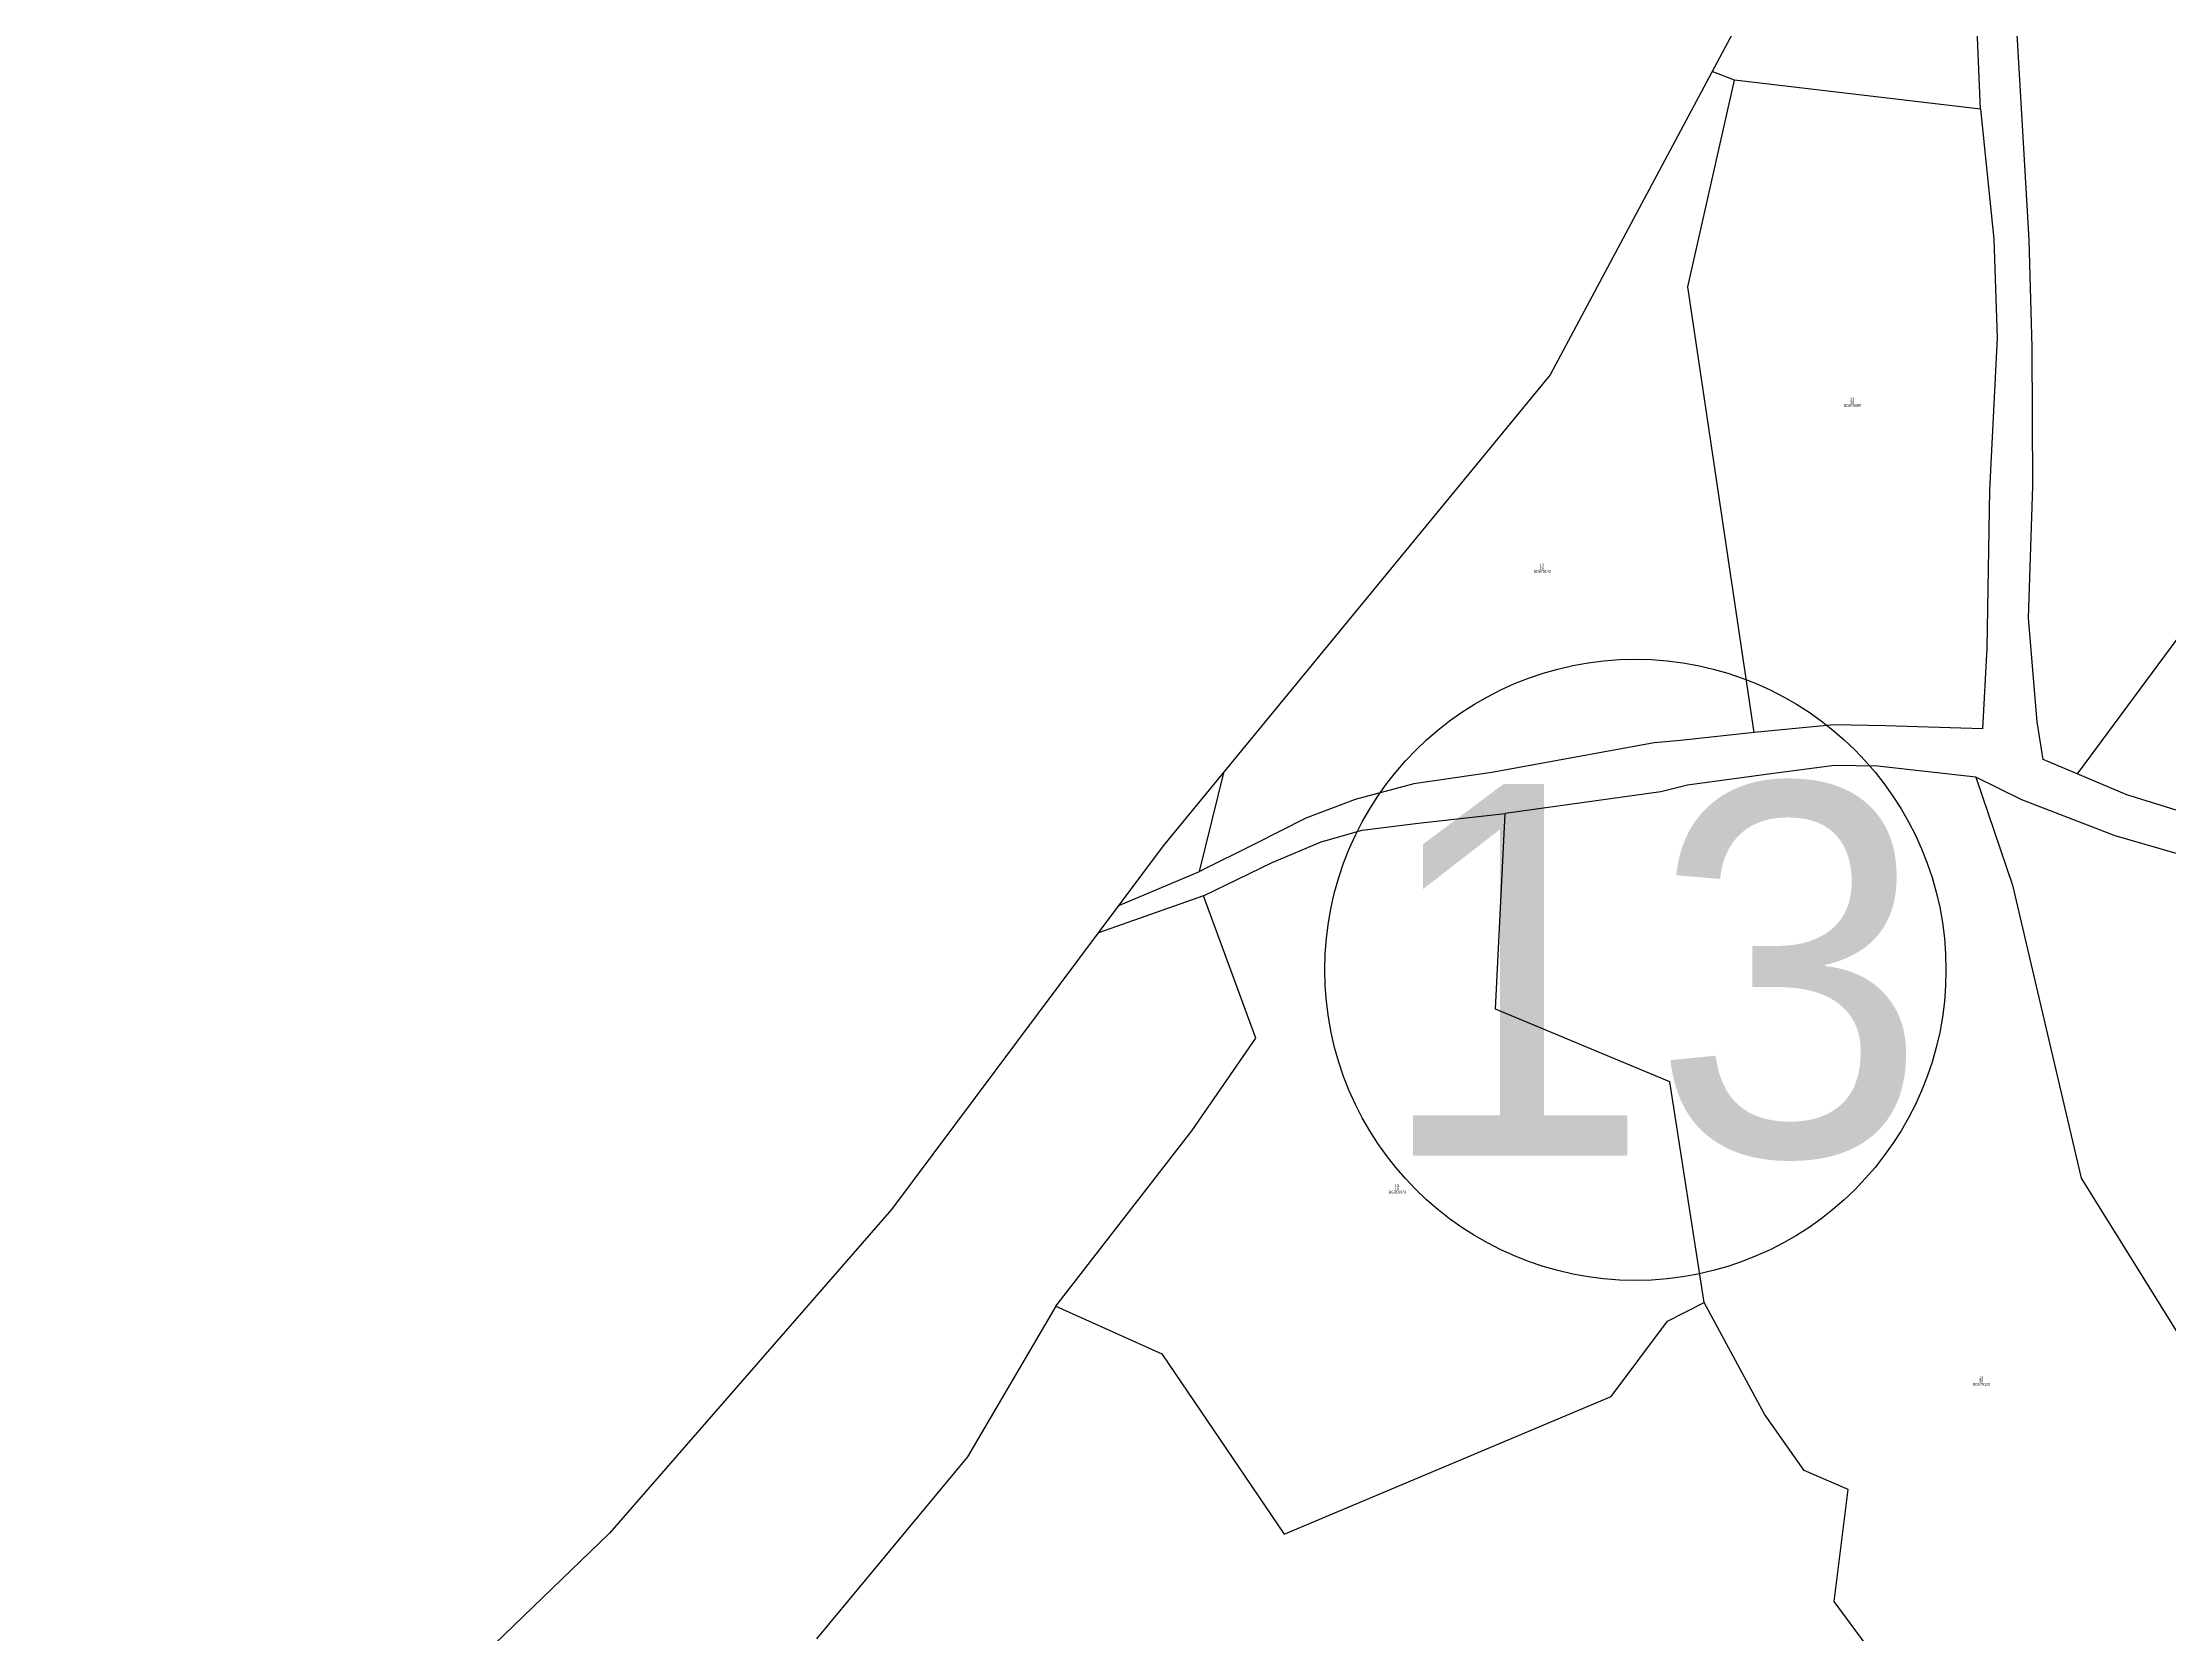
# Model space of a CAD drawing. Extents: x 547915 to 556085, y 1814738 to 1822008.
# Drawn here: x 548523.2 to 548923.7, y 1818091.1 to 1818390.9 of the extents above; entities that cross this region are included whole.
import ezdxf

# ---------------------------------------------------------------- set-up
doc = ezdxf.new("R2010")
doc.units = 0
for name, color, linetype in [('Level 10', 7, 'Continuous'), ('Level 20', 7, 'Continuous'), ('Level 23', 7, 'Continuous'), ('Level 34', 7, 'Continuous'), ('Level 46', 7, 'Continuous')]:
    doc.layers.add(name, color=color, linetype=linetype)

msp = doc.modelspace()

# ---------------------------------------------------------------- linework, layer by layer
at = {"layer": 'Level 10'}
for p, q in [((548841.85, 1818383.83), (548837.6, 1818385.45)), ((548888.15, 1818378.39), (548841.85, 1818383.83)), ((548741.06, 1818234.83), (548745.74, 1818253.62))]:
    msp.add_line(p, q, dxfattribs=at)
for points in [[(548845.53, 1818261.01), (548833.05, 1818344.89), (548841.85, 1818383.83)], [(549005.09, 1818284.12), (548958, 1818323), (548906.34, 1818253.19)], [(548887.27, 1818252.54), (548894.19, 1818232.2), (548907.09, 1818177.07), (548960.11, 1818091.94)], [(548836.11, 1818153.66), (548829.66, 1818195.18), (548796.81, 1818208.9), (548798.64, 1818245.72)], [(548714.05, 1818152.92), (548739.62, 1818185.99), (548751.7, 1818203.43), (548741.82, 1818230.24)], [(548714.05, 1818152.92), (548697.36, 1818124.6), (548668.93, 1818090.31)], [(548714.05, 1818152.92), (548734, 1818144), (548757, 1818110), (548818.58, 1818135.93), (548829.23, 1818150.13), (548836.11, 1818153.66)], [(548891.63, 1818031), (548879.25, 1818072.1), (548860.62, 1818097.34), (548863.26, 1818118.43), (548854.93, 1818122.03), (548847.46, 1818132.64), (548836.11, 1818153.66)]]:
    msp.add_lwpolyline(points, dxfattribs=at)
at = {"layer": 'Level 23'}
for p, q in [((548888.15, 1818378.39), (548886.47, 1818417.63)), ((548725.87, 1818228.41), (548741.06, 1818234.83)), ((548741.82, 1818230.24), (548722.03, 1818223.27))]:
    msp.add_line(p, q, dxfattribs=at)
for points in [[(548906.34, 1818253.19), (548899.95, 1818255.88), (548898.81, 1818263.02), (548897.21, 1818282.54), (548897.99, 1818307.37), (548897.87, 1818333.55), (548897.34, 1818353.78), (548893.66, 1818416.19), (548892.78, 1818443), (548892.59, 1818451.92), (548894.21, 1818466.25), (548896.23, 1818479.98), (548898.68, 1818495.01)], [(548888.15, 1818378.39), (548890.69, 1818353.9), (548891.31, 1818335.29), (548889.87, 1818306.64), (548889.33, 1818276.89), (548888.52, 1818261.66), (548870.27, 1818262.23), (548860.52, 1818262.4), (548845.53, 1818261.01)], [(548845.53, 1818261.01), (548831.66, 1818259.5), (548826.72, 1818259.01), (548796.11, 1818253.43), (548781.46, 1818251.29), (548770.39, 1818248.38), (548761.13, 1818244.83), (548751.57, 1818240.03), (548741.06, 1818234.83)], [(548887.27, 1818252.54), (548868.74, 1818254.61), (548860.64, 1818254.75), (548849.15, 1818253.24), (548833.01, 1818251.09), (548827.99, 1818249.83), (548798.64, 1818245.72)], [(549000, 1818174.29), (548977.62, 1818202.88), (548967.26, 1818214.43), (548957.52, 1818223.03), (548952.14, 1818226.32), (548941.41, 1818232.07), (548933.71, 1818235.66), (548913.53, 1818241.52), (548895.95, 1818248.28), (548887.27, 1818252.54)], [(548951.33, 1818237.7), (548943.87, 1818239.8), (548935.1, 1818243.21), (548915.7, 1818249.26), (548906.34, 1818253.19)], [(548741.82, 1818230.24), (548754.76, 1818236.52), (548764.01, 1818240.36), (548771.69, 1818242.57), (548782.26, 1818243.88), (548798.64, 1818245.72)]]:
    msp.add_lwpolyline(points, dxfattribs=at)
at = {"layer": 'Level 34'}
msp.add_circle((548823.17, 1818216.29), 58.49, dxfattribs=at)
at = {"layer": 'Level 46'}
msp.add_lwpolyline([(548652.8, 1818993.23), (548701.92, 1818936.24), (548751.01, 1818892.72), (548766.84, 1818865.67), (548772.58, 1818850.37), (548774.71, 1818832.93), (548770.45, 1818732.79), (548773.86, 1818706.95), (548784.07, 1818678.26), (548838.05, 1818601.12), (548855.56, 1818561.27), (548865.1, 1818500.06), (548860.33, 1818446.79), (548854.68, 1818417.45), (548807.1, 1818328.33), (548734.26, 1818239.64), (548683.07, 1818171.13), (548630, 1818110.18), (548584.92, 1818066.71), (548559.58, 1818030.48), (548539.92, 1818000), (548523.29, 1817800.64), (548523.2, 1817799.29)], dxfattribs=at)

# ---------------------------------------------------------------- texts
at = {"layer": 'Level 20'}
for s, p in [('BD679089', (548862.42, 1818322.33)), ('13', (548863.61, 1818323.53)), ('15', (548863.61, 1818322.93)), ('BD679142', (548803.99, 1818291.07)), ('13', (548805.16, 1818292.27)), ('16', (548805.17, 1818291.67)), ('BG310973', (548776.68, 1818174.18)), ('BG310973', (548776.68, 1818174.18)), ('13', (548777.88, 1818175.38)), ('13', (548777.88, 1818175.38)), ('19', (548777.88, 1818174.78)), ('19', (548777.88, 1818174.78)), ('BD679120', (548886.73, 1818138)), ('BD679120', (548886.73, 1818138)), ('20', (548887.91, 1818138.6)), ('20', (548887.91, 1818138.6)), ('13', (548887.91, 1818139.2)), ('13', (548887.91, 1818139.2))]:
    msp.add_text(s, height=0.5, dxfattribs=at).set_placement(p)
at = {"layer": 'Level 34'}
msp.add_text('13', height=70, dxfattribs=at).set_placement((548774.14, 1818181.29))

doc.saveas('drawing.dxf')
